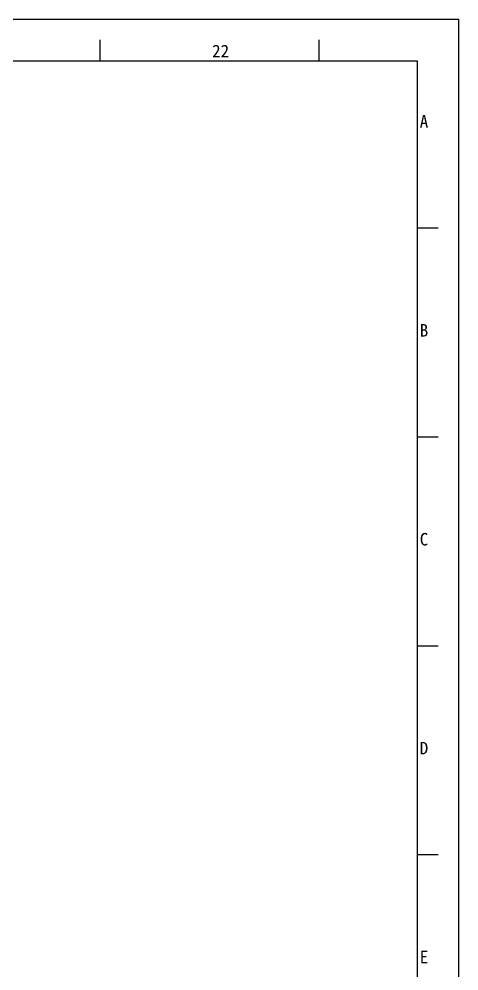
# Model space of a CAD drawing. Header units: millimetres. Extents: x 0 to 1189, y 0 to 841.
# Drawn here: x 1083.5 to 1189, y 613.2 to 841 of the extents above; entities that cross this region are included whole.
import ezdxf

# ---------------------------------------------------------------- set-up
doc = ezdxf.new("R2010")
doc.units = ezdxf.units.MM
doc.header["$LTSCALE"] = 65.395
doc.layers.get('0').update_dxf_attribs({"linetype": 'CONTINUOUS'})
doc.styles.add('TEXTSTYLE_2', font='simfang.ttf')
doc.styles.add('TEXTSTYLE_4', font='simfang.ttf')

msp = doc.modelspace()

# ---------------------------------------------------------------- linework, layer by layer
at = {"color": 7}
for p, q in [((0, 841), (1189, 841)), ((1189, 0), (1189, 841)), ((1103, 831), (1103, 836)), ((1155.5, 831), (1155.5, 836)), ((25, 831), (1179, 831)), ((1179, 831), (1179, 10)), ((1179, 791), (1184, 791)), ((1179, 741), (1184, 741)), ((1179, 691), (1184, 691)), ((1179, 641), (1184, 641))]:
    msp.add_line(p, q, dxfattribs=at)

# ---------------------------------------------------------------- texts
at = {"color": 3}
for s, style, p in [('22', 'TEXTSTYLE_4', (1129.819, 831.847)), ('A', 'TEXTSTYLE_2', (1179.589, 814.993)), ('B', 'TEXTSTYLE_2', (1179.589, 764.993)), ('C', 'TEXTSTYLE_2', (1179.589, 714.993)), ('D', 'TEXTSTYLE_2', (1179.589, 664.993)), ('E', 'TEXTSTYLE_2', (1179.589, 614.993))]:
    msp.add_text(s, height=3, dxfattribs=dict(at, style=style)).set_placement(p)

doc.saveas('drawing.dxf')
